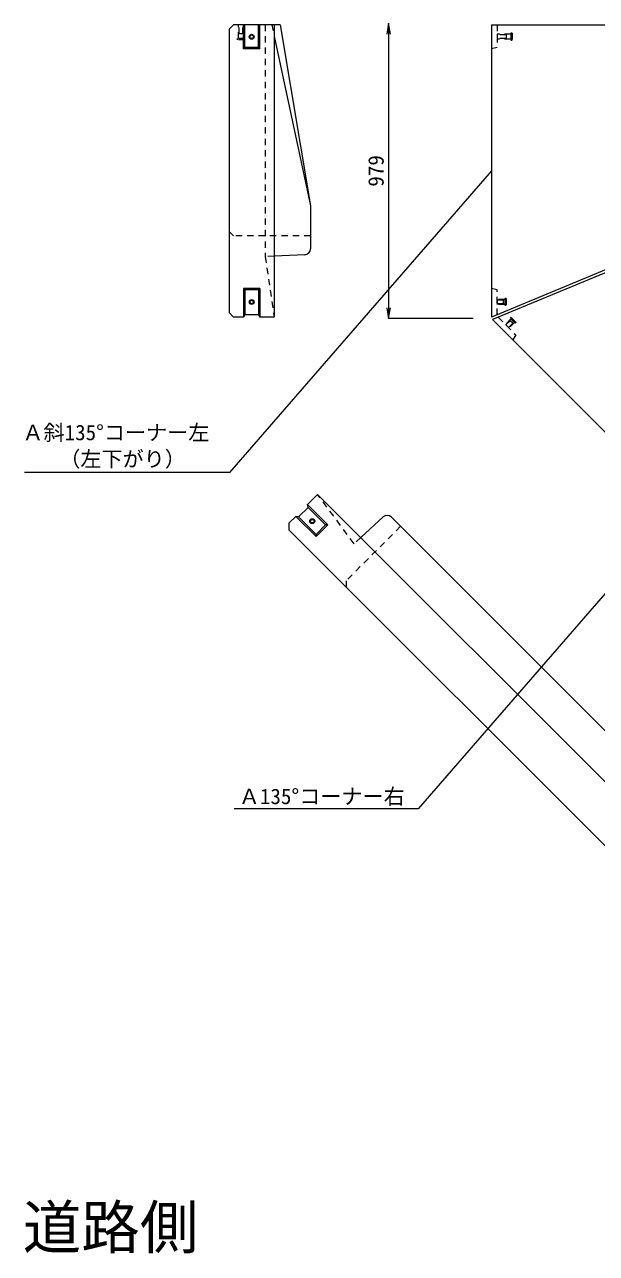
# Model space of a CAD drawing. Units: millimetres at full size; details may follow other scales. Extents: x 15766 to 83153, y 33859 to 66135.
# Drawn here: x 72728 to 74625, y 49946 to 54021 of the extents above; entities that cross this region are included whole.
import ezdxf
from ezdxf.enums import TextEntityAlignment as Align

# ---------------------------------------------------------------- set-up
doc = ezdxf.new("R2010")
doc.units = ezdxf.units.MM
doc.header["$LTSCALE"] = 28
doc.linetypes.add('USER2', pattern=[1.35, 0.75, -0.6])
for name, color, linetype, lineweight in [('インサート', 3, 'USER2', 5), ('寸法線', 7, 'Continuous', 13), ('引出線', 4, 'Continuous', 13), ('文字', 7, 'Continuous', 13), ('本体', 2, 'Continuous', 13)]:
    doc.layers.add(name, color=color, linetype=linetype, lineweight=lineweight)
doc.styles.add('ＭＳ ゴシック', font='')
doc.styles.get('ＭＳ ゴシック').set_extended_font_data('MS Gothic')

# ---------------------------------------------------------------- blocks, each defined once
blk = doc.blocks.new('open_arrow')
at = {"color": 0, "linetype": 'Continuous', "lineweight": -2}
blk.add_lwpolyline([(7.5, 1.25), (0, 0), (7.5, -1.25)], dxfattribs=at)
blk = doc.blocks.new('filled_arrow')
at = {"color": 0, "linetype": 'Continuous', "lineweight": -2}
blk.add_solid([(7.5, 1.25), (0, 0), (7.5, -1.25)], dxfattribs=at)

msp = doc.modelspace()

# ---------------------------------------------------------------- linework, layer by layer
at = {"layer": 'インサート'}
for p, q in [((73438, 53974.1), (73438, 54020.1)), ((73454.5, 54020.1), (73438, 54020.1)), ((73440.25, 53990.1), (73440.25, 54020.1)), ((73452.25, 53990.1), (73440.25, 53990.1)), ((73452.25, 53990.1), (73452.25, 54020.1)), ((73454.5, 53974.1), (73454.5, 54020.1)), ((74341.25, 53988.35), (74295.25, 53988.35)), ((74295.25, 53988.35), (74295.25, 53971.85)), ((74325.25, 53986.1), (74295.25, 53986.1)), ((74325.25, 53986.1), (74325.25, 53974.1)), ((74345.25, 53992.1), (74341.25, 53992.1)), ((74341.25, 53992.1), (74341.25, 53968.1)), ((74345.25, 53992.1), (74345.25, 53968.1)), ((73434.25, 53970.1), (73434.25, 53974.1)), ((73458.25, 53974.1), (73434.25, 53974.1)), ((73458.25, 53970.1), (73434.25, 53970.1)), ((73458.25, 53970.1), (73458.25, 53974.1)), ((74325.25, 53974.1), (74295.25, 53974.1)), ((74341.25, 53971.85), (74295.25, 53971.85)), ((74345.25, 53968.1), (74341.25, 53968.1)), ((74321.25, 53109.11), (74295.25, 53109.11)), ((74295.25, 53109.11), (74295.25, 53092.61)), ((74315.25, 53106.86), (74295.25, 53106.86)), ((74315.25, 53094.86), (74295.25, 53094.86)), ((74321.25, 53092.61), (74295.25, 53092.61)), ((74315.25, 53106.86), (74315.25, 53094.86)), ((74325.25, 53112.86), (74321.25, 53112.86)), ((74321.25, 53112.86), (74321.25, 53088.86)), ((74325.25, 53112.86), (74325.25, 53088.86)), ((74325.25, 53088.86), (74321.25, 53088.86)), ((74341.31, 53050.11), (74338.48, 53047.28)), ((74358.28, 53033.14), (74341.31, 53050.11)), ((74341.13, 53044.63), (74322.74, 53026.24)), ((74334.41, 53014.58), (74322.74, 53026.24)), ((74338.48, 53038.79), (74324.33, 53024.65)), ((74346.96, 53030.31), (74332.82, 53016.17)), ((74352.8, 53032.96), (74334.41, 53014.58)), ((74355.45, 53030.31), (74338.48, 53047.28)), ((74346.96, 53030.31), (74338.48, 53038.79)), ((74358.28, 53033.14), (74355.45, 53030.31))]:
    msp.add_line(p, q, dxfattribs=at)
at = {"layer": 'インサート', "linetype": 'Continuous'}
for centre, radius in [((73481.25, 53980.1), 8.25), ((73481.25, 53980.1), 6), ((73481.25, 53100.86), 8.25), ((73481.25, 53100.86), 6), ((73682.28, 52374.11), 8.25), ((73682.28, 52374.11), 6)]:
    msp.add_circle(centre, radius, dxfattribs=at)
at = {"layer": '寸法線'}
for p in [(73935.37, 54025.1), (74216.25, 53045.86)]:
    msp.add_line(p, (73935.37, 53045.86), dxfattribs=at)
at = {"layer": '引出線'}
for points in [[(74276.25, 53535.48), (73408.08, 52535.31), (72728.16, 52535.31)], [(74901.77, 52420.34), (74033.6, 51420.17), (73423.58, 51420.17)]]:
    msp.add_lwpolyline(points, dxfattribs=at)
at = {"layer": '本体'}
for p, q in [((73421.25, 54020.1), (73406.25, 54005.1)), ((73406.25, 54005.1), (73406.25, 53065.86)), ((73576.25, 54020.1), (73421.25, 54020.1)), ((73556.25, 54020.1), (73556.25, 53050.86)), ((73576.25, 54020.1), (73676.25, 53420.1)), ((74276.25, 54020.1), (74926.25, 54020.1)), ((74276.25, 54020.1), (74276.25, 53050.86)), ((73676.25, 53420.1), (73676.25, 53277.16)), ((74926.25, 53320.1), (74276.25, 53050.86)), ((74929.79, 53311.57), (74279.79, 53042.33)), ((73657.08, 53257.18), (73556.25, 53253)), ((73421.25, 53050.86), (73406.25, 53065.86)), ((73453.75, 53050.86), (73421.25, 53050.86)), ((73458.75, 53058.73), (73453.75, 53050.86)), ((73503.75, 53058.73), (73458.75, 53058.73)), ((73503.75, 53058.73), (73508.75, 53050.86)), ((73556.25, 53050.86), (73508.75, 53050.86)), ((75523.76, 51798.36), (74279.79, 53042.33)), ((73699.96, 52462.5), (73666.37, 52428.91)), ((74943.93, 51218.53), (73699.96, 52462.5)), ((73668.4, 52419.81), (73636.58, 52387.99)), ((73668.4, 52419.81), (73666.37, 52428.91)), ((73627.48, 52390.02), (73604.5, 52367.04)), ((73604.5, 52367.04), (73604.5, 52345.83)), ((73636.58, 52387.99), (73627.48, 52390.02)), ((73917.14, 52387.91), (73842.89, 52319.57)), ((75028.78, 51303.38), (73944.83, 52387.34)), ((74827.26, 51123.07), (73604.5, 52345.83))]:
    msp.add_line(p, q, dxfattribs=at)
at = {"layer": '本体', "lineweight": 5}
for p, q in [((73453.75, 53940.1), (73453.75, 54020.1)), ((73458.75, 53945.1), (73458.75, 54020.1)), ((73503.75, 53945.1), (73503.75, 54020.1)), ((73508.75, 53940.1), (73508.75, 54020.1)), ((73458.75, 53945.1), (73453.75, 53940.1)), ((73503.75, 53945.1), (73458.75, 53945.1)), ((73508.75, 53940.1), (73503.75, 53945.1)), ((73508.75, 53940.1), (73453.75, 53940.1)), ((73453.75, 53145.86), (73453.75, 53050.86)), ((73508.75, 53145.86), (73453.75, 53145.86)), ((73458.75, 53140.86), (73453.75, 53145.86)), ((73458.75, 53140.86), (73458.75, 53058.73)), ((73503.75, 53140.86), (73458.75, 53140.86)), ((73508.75, 53145.86), (73503.75, 53140.86)), ((73503.75, 53140.86), (73503.75, 53058.73)), ((73508.75, 53145.86), (73508.75, 53050.86)), ((73733.55, 52361.74), (73666.37, 52428.91)), ((73726.48, 52361.74), (73668.4, 52419.81)), ((73694.66, 52322.85), (73627.48, 52390.02)), ((73694.66, 52329.92), (73636.58, 52387.99)), ((73733.55, 52361.74), (73694.66, 52322.85)), ((73726.48, 52361.74), (73694.66, 52329.92)), ((73733.55, 52361.74), (73726.48, 52361.74)), ((73694.66, 52329.92), (73694.66, 52322.85))]:
    msp.add_line(p, q, dxfattribs=at)
at = {"layer": '本体', "linetype": 'USER2', "lineweight": 9}
for p, q in [((73526.25, 54020.1), (73526.25, 53251.76)), ((73548.25, 54020.1), (73556.25, 53982.6)), ((74295.25, 54020.1), (74295.25, 53945.1)), ((74295.25, 53945.1), (74276.25, 53940.1)), ((73421.25, 53320.1), (73406.25, 53335.1)), ((73676.25, 53320.1), (73421.25, 53320.1)), ((73556.25, 53253), (73526.25, 53251.76)), ((73526.25, 53251.76), (73556.25, 53050.86)), ((74295.25, 53140.86), (74276.25, 53145.86)), ((74295.25, 53058.73), (74295.25, 53140.86)), ((74298.79, 53050.2), (74356.86, 52992.12)), ((74356.86, 52992.12), (74346.96, 52975.15)), ((73820.8, 52299.24), (73699.96, 52462.5)), ((73975.19, 52356.97), (73794.88, 52176.66)), ((73842.89, 52319.57), (73820.8, 52299.24)), ((73794.88, 52176.66), (73794.88, 52155.45))]:
    msp.add_line(p, q, dxfattribs=at)
at = {"layer": '本体', "lineweight": 9}
msp.add_line((73556.25, 53982.6), (73676.25, 53420.1), dxfattribs=at)
at = {"layer": '本体'}
for centre, start, end in [((73656.25, 53277.16), 272.37191, 0), ((73930.69, 52373.2), 45, 132.62809)]:
    msp.add_arc(centre, 20, start, end, dxfattribs=at)

# ---------------------------------------------------------------- block references
at = {"layer": '寸法線', "xscale": 4.8, "yscale": 4.8}
for p, rotation in [((73935.37, 54025.1), 270), ((73935.37, 53045.86), 90)]:
    msp.add_blockref('open_arrow', p, dxfattribs=dict(at, rotation=rotation))
at = {"layer": '引出線', "xscale": 0.16, "yscale": 0.16, "rotation": 229}
msp.add_blockref('filled_arrow', (74276.25, 53535.48), dxfattribs=at)

# ---------------------------------------------------------------- texts
at = {"layer": '寸法線', "style": 'ＭＳ ゴシック'}
msp.add_text('979', height=51.27, rotation=90, dxfattribs=at).set_placement((73893.37, 53535.48), align=Align.MIDDLE_CENTER)
at = {"layer": '引出線', "style": 'ＭＳ ゴシック'}
for s, p in [('Ａ斜135°コーナー左', (72720.95, 52627.03)), ('（左下がり）', (72843.33, 52539.28))]:
    msp.add_text(s, height=51.27, dxfattribs=at).set_placement(p, align=Align.BOTTOM_LEFT)
msp.add_text('Ａ135°コーナー右', height=51.27, dxfattribs=at).set_placement((73713.59, 51487.16), align=Align.TOP_CENTER)
at = {"layer": '文字', "style": 'ＭＳ ゴシック'}
msp.add_text('道路側', height=142.4, dxfattribs=at).set_placement((72721.98, 49919.22), align=Align.BOTTOM_LEFT)

doc.saveas('drawing.dxf')
